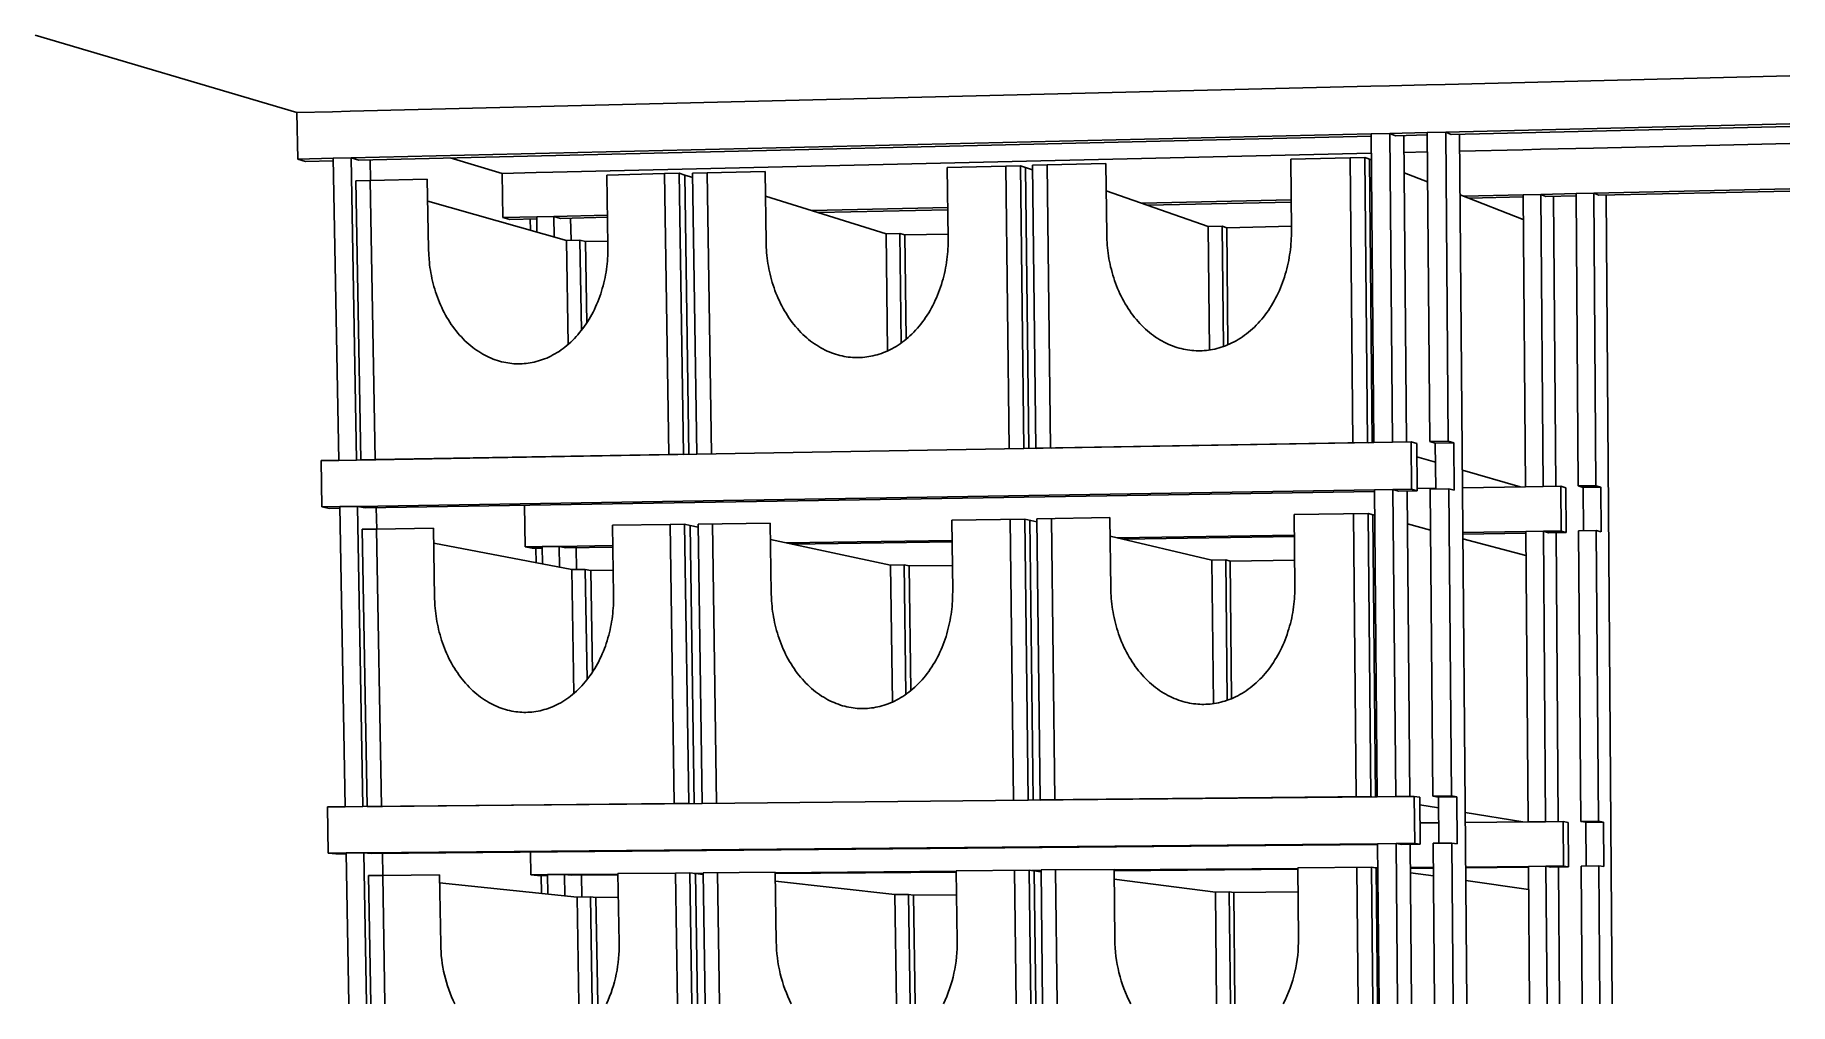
# Model space of a CAD drawing. Extents: x 688 to 1007, y 2134 to 2310.
import ezdxf

# ---------------------------------------------------------------- set-up
doc = ezdxf.new("R2010")
doc.units = 0
doc.layers.add('MAKE2D$VISIBLE$LINES', color=7, linetype='CONTINUOUS')

msp = doc.modelspace()

# ---------------------------------------------------------------- linework, layer by layer
at = {"layer": 'MAKE2D$VISIBLE$LINES'}
for p, q in [((735.66, 2295.46), (688.14, 2309.54)), ((930.63, 2300.25), (934.02, 2300.33)), ((934.02, 2300.33), (940.79, 2300.5)), ((940.79, 2300.5), (944.18, 2300.58)), ((944.18, 2300.58), (1006.75, 2302.12)), ((745.36, 2295.7), (930.63, 2300.25)), ((735.66, 2295.46), (742.13, 2295.62)), ((735.82, 2287), (735.66, 2295.46)), ((742.13, 2295.62), (745.36, 2295.7)), ((745.52, 2287.23), (930.71, 2291.6)), ((930.72, 2291.16), (746.9, 2286.83)), ((934.09, 2291.68), (930.71, 2291.6)), ((930.71, 2291.6), (931.23, 2235.52)), ((934.09, 2291.68), (940.86, 2291.84)), ((935.13, 2291.26), (934.09, 2291.68)), ((934.6, 2235.58), (934.09, 2291.68)), ((940.87, 2291.39), (935.13, 2291.26)), ((936.66, 2291.3), (937.16, 2235.62)), ((944.25, 2291.92), (940.86, 2291.84)), ((940.86, 2291.84), (941.35, 2235.69)), ((944.25, 2291.92), (1006.75, 2293.39)), ((945.26, 2291.5), (944.25, 2291.92)), ((944.73, 2235.75), (944.25, 2291.92)), ((1006.75, 2292.94), (945.26, 2291.5)), ((946.77, 2291.53), (948.1, 2133.56)), ((782.17, 2284.63), (930.75, 2288.08)), ((936.69, 2288.21), (940.89, 2288.31)), ((946.8, 2288.45), (958.24, 2288.71)), ((958.24, 2288.71), (961.45, 2288.79)), ((961.45, 2288.79), (967.88, 2288.94)), ((967.88, 2288.94), (971.1, 2289.01)), ((971.1, 2289.01), (1006.75, 2289.84)), ((735.82, 2287), (742.28, 2287.15)), ((737.22, 2286.6), (735.82, 2287)), ((742.29, 2286.72), (737.22, 2286.6)), ((745.52, 2287.23), (742.28, 2287.15)), ((742.28, 2287.15), (743.29, 2232.29)), ((746.9, 2286.83), (745.52, 2287.23)), ((746.52, 2232.35), (745.52, 2287.23)), ((748.95, 2286.88), (749.02, 2283.13)), ((772.93, 2284.42), (763.48, 2287.22)), ((772.93, 2284.42), (779.09, 2284.56)), ((773.07, 2276.41), (772.93, 2284.42)), ((779.09, 2284.56), (782.17, 2284.63)), ((802.44, 2284.37), (805.06, 2284.43)), ((805.06, 2284.43), (805.84, 2233.41)), ((805.06, 2284.43), (806.08, 2284.11)), ((807.53, 2284.43), (820.68, 2284.73)), ((808.31, 2233.41), (807.53, 2284.43)), ((810.93, 2233.46), (810.16, 2284.49)), ((820.68, 2284.73), (820.87, 2271.93)), ((853.74, 2285.49), (867.04, 2285.8)), ((853.91, 2272.65), (853.74, 2285.49)), ((865.02, 2234.38), (864.38, 2285.74)), ((869.23, 2285.04), (867.04, 2285.8)), ((867.04, 2285.8), (867.67, 2234.43)), ((868.59, 2234.45), (867.97, 2285.48)), ((882.56, 2286.22), (869.22, 2285.91)), ((869.22, 2285.91), (869.84, 2234.51)), ((872.5, 2234.56), (871.88, 2285.97)), ((882.71, 2273.32), (882.56, 2286.22)), ((929.6, 2287.3), (916.11, 2286.99)), ((916.11, 2286.99), (916.24, 2274.05)), ((926.9, 2287.24), (927.38, 2235.5)), ((930.08, 2235.54), (929.6, 2287.3)), ((929.6, 2287.3), (930.76, 2286.85)), ((930.91, 2235.52), (930.43, 2286.98)), ((936.72, 2284.51), (940.94, 2282.86)), ((746.38, 2283.07), (748.97, 2283.13)), ((747.3, 2232.41), (746.38, 2283.07)), ((748.97, 2283.13), (759.35, 2283.37)), ((748.97, 2283.13), (749.88, 2232.45)), ((759.35, 2283.37), (759.57, 2270.66)), ((791.95, 2284.12), (802.44, 2284.37)), ((792.15, 2271.37), (791.95, 2284.12)), ((803.22, 2233.37), (802.44, 2284.37)), ((806.85, 2233.39), (806.08, 2284.11)), ((806.08, 2284.11), (807.54, 2283.66)), ((901.15, 2274.78), (882.62, 2281.24)), ((971.16, 2280.81), (1006.75, 2281.61)), ((759.42, 2279.38), (784.61, 2272.25)), ((820.75, 2280.3), (842.64, 2273.46)), ((829.21, 2277.66), (853.84, 2278.2)), ((889.08, 2278.99), (916.18, 2279.59)), ((916.19, 2279.2), (890.14, 2278.62)), ((946.86, 2280.54), (958.34, 2276.04)), ((947.5, 2280.29), (958.31, 2280.53)), ((958.31, 2280.13), (948.45, 2279.92)), ((961.52, 2280.6), (958.31, 2280.53)), ((958.31, 2280.53), (958.72, 2227.48)), ((961.52, 2280.6), (967.94, 2280.74)), ((961.92, 2227.54), (961.52, 2280.6)), ((962.44, 2280.23), (961.52, 2280.6)), ((967.94, 2280.35), (962.44, 2280.23)), ((963.82, 2280.26), (964.22, 2227.57)), ((971.16, 2280.81), (967.94, 2280.74)), ((967.94, 2280.74), (968.33, 2227.64)), ((972.06, 2280.44), (971.16, 2280.81)), ((971.54, 2227.69), (971.16, 2280.81)), ((1006.75, 2281.21), (972.06, 2280.44)), ((973.41, 2280.47), (974.46, 2133.56)), ((773.07, 2276.41), (779.22, 2276.54)), ((774.33, 2276.05), (773.07, 2276.41)), ((779.22, 2276.16), (774.33, 2276.05)), ((778.09, 2274.1), (778.05, 2276.13)), ((779.22, 2276.54), (782.3, 2276.61)), ((779.26, 2273.76), (779.22, 2276.54)), ((782.3, 2276.61), (792.07, 2276.83)), ((783.54, 2276.25), (782.3, 2276.61)), ((782.3, 2276.61), (782.36, 2272.89)), ((792.07, 2276.44), (783.54, 2276.25)), ((785.38, 2276.3), (785.45, 2272.27)), ((853.84, 2277.82), (830.37, 2277.29)), ((784.61, 2272.25), (787.07, 2272.31)), ((784.92, 2253.34), (784.61, 2272.25)), ((787.07, 2272.31), (788.05, 2272.03)), ((787.07, 2272.31), (787.33, 2255.89)), ((788.05, 2272.03), (792.14, 2272.11)), ((788.05, 2272.03), (788.29, 2257.23)), ((820.87, 2271.93), (820.9, 2270.98)), ((842.64, 2273.46), (845.13, 2273.52)), ((842.64, 2273.46), (842.93, 2252.18)), ((845.13, 2273.52), (846.04, 2273.23)), ((845.13, 2273.52), (845.4, 2253.62)), ((846.04, 2273.23), (853.9, 2273.4)), ((846.04, 2273.23), (846.29, 2254.3)), ((853.89, 2271.21), (853.91, 2271.69)), ((853.91, 2271.69), (853.91, 2272.65)), ((882.74, 2272.37), (882.71, 2273.32)), ((882.76, 2271.88), (882.74, 2272.37)), ((882.8, 2271.4), (882.76, 2271.88)), ((903.68, 2274.84), (901.15, 2274.78)), ((901.39, 2252.34), (901.15, 2274.78)), ((904.5, 2274.55), (903.68, 2274.84)), ((903.91, 2252.97), (903.68, 2274.84)), ((916.23, 2274.81), (904.5, 2274.55)), ((904.72, 2253.29), (904.5, 2274.55)), ((916.19, 2272.11), (916.15, 2271.62)), ((916.21, 2272.6), (916.19, 2272.11)), ((916.23, 2273.09), (916.21, 2272.6)), ((916.24, 2274.05), (916.23, 2273.09)), ((759.57, 2270.66), (759.61, 2269.72)), ((759.61, 2269.72), (759.67, 2268.76)), ((759.67, 2268.76), (759.72, 2268.28)), ((792, 2267.99), (792.05, 2268.48)), ((792.05, 2268.48), (792.09, 2268.97)), ((792.09, 2268.97), (792.12, 2269.46)), ((792.12, 2269.46), (792.14, 2269.94)), ((792.14, 2269.94), (792.15, 2270.42)), ((792.15, 2270.42), (792.15, 2271.37)), ((820.9, 2270.98), (820.93, 2270.5)), ((820.93, 2270.5), (820.96, 2270.02)), ((820.96, 2270.02), (821.01, 2269.53)), ((821.01, 2269.53), (821.06, 2269.04)), ((821.06, 2269.04), (821.13, 2268.55)), ((821.13, 2268.55), (821.2, 2268.06)), ((853.61, 2268.25), (853.68, 2268.75)), ((853.68, 2268.75), (853.74, 2269.25)), ((853.74, 2269.25), (853.8, 2269.74)), ((853.8, 2269.74), (853.84, 2270.23)), ((853.84, 2270.23), (853.87, 2270.72)), ((853.87, 2270.72), (853.89, 2271.21)), ((882.84, 2270.91), (882.8, 2271.4)), ((882.9, 2270.41), (882.84, 2270.91)), ((882.96, 2269.92), (882.9, 2270.41)), ((883.03, 2269.42), (882.96, 2269.92)), ((883.12, 2268.92), (883.03, 2269.42)), ((883.21, 2268.43), (883.12, 2268.92)), ((915.75, 2268.61), (915.65, 2268.1)), ((915.84, 2269.11), (915.75, 2268.61)), ((915.92, 2269.62), (915.84, 2269.11)), ((915.99, 2270.12), (915.92, 2269.62)), ((916.06, 2270.62), (915.99, 2270.12)), ((916.11, 2271.12), (916.06, 2270.62)), ((916.15, 2271.62), (916.11, 2271.12)), ((759.72, 2268.28), (759.77, 2267.79)), ((759.77, 2267.79), (759.84, 2267.31)), ((759.84, 2267.31), (759.91, 2266.82)), ((759.91, 2266.82), (759.99, 2266.33)), ((759.99, 2266.33), (760.09, 2265.84)), ((760.09, 2265.84), (760.19, 2265.34)), ((760.19, 2265.34), (760.3, 2264.85)), ((791.51, 2265.01), (791.62, 2265.51)), ((791.62, 2265.51), (791.71, 2266.01)), ((791.71, 2266.01), (791.8, 2266.5)), ((791.8, 2266.5), (791.88, 2267)), ((791.88, 2267), (791.94, 2267.49)), ((791.94, 2267.49), (792, 2267.99)), ((821.2, 2268.06), (821.28, 2267.57)), ((821.28, 2267.57), (821.38, 2267.07)), ((821.38, 2267.07), (821.48, 2266.58)), ((821.48, 2266.58), (821.59, 2266.08)), ((821.59, 2266.08), (821.71, 2265.59)), ((821.71, 2265.59), (821.84, 2265.1)), ((852.99, 2265.25), (853.12, 2265.75)), ((853.12, 2265.75), (853.24, 2266.25)), ((853.24, 2266.25), (853.35, 2266.75)), ((853.35, 2266.75), (853.45, 2267.25)), ((853.45, 2267.25), (853.54, 2267.75)), ((853.54, 2267.75), (853.61, 2268.25)), ((883.31, 2267.93), (883.21, 2268.43)), ((883.42, 2267.43), (883.31, 2267.93)), ((883.55, 2266.93), (883.42, 2267.43)), ((883.68, 2266.43), (883.55, 2266.93)), ((883.82, 2265.94), (883.68, 2266.43)), ((883.97, 2265.45), (883.82, 2265.94)), ((884.14, 2264.95), (883.97, 2265.45)), ((914.98, 2265.59), (914.82, 2265.09)), ((915.13, 2266.09), (914.98, 2265.59)), ((915.28, 2266.59), (915.13, 2266.09)), ((915.41, 2267.09), (915.28, 2266.59)), ((915.53, 2267.6), (915.41, 2267.09)), ((915.65, 2268.1), (915.53, 2267.6)), ((760.3, 2264.85), (760.42, 2264.36)), ((760.42, 2264.36), (760.55, 2263.87)), ((760.55, 2263.87), (760.7, 2263.38)), ((760.7, 2263.38), (760.85, 2262.9)), ((760.85, 2262.9), (761.01, 2262.41)), ((761.01, 2262.41), (761.18, 2261.93)), ((790.66, 2262.06), (790.83, 2262.54)), ((790.83, 2262.54), (790.98, 2263.03)), ((790.98, 2263.03), (791.13, 2263.52)), ((791.13, 2263.52), (791.27, 2264.02)), ((791.27, 2264.02), (791.39, 2264.51)), ((791.39, 2264.51), (791.51, 2265.01)), ((821.84, 2265.1), (821.99, 2264.6)), ((821.99, 2264.6), (822.14, 2264.11)), ((822.14, 2264.11), (822.3, 2263.63)), ((822.3, 2263.63), (822.47, 2263.14)), ((822.47, 2263.14), (822.66, 2262.66)), ((822.66, 2262.66), (822.85, 2262.19)), ((822.85, 2262.19), (823.05, 2261.71)), ((851.79, 2261.83), (852, 2262.3)), ((852, 2262.3), (852.19, 2262.79)), ((852.19, 2262.79), (852.37, 2263.27)), ((852.37, 2263.27), (852.54, 2263.76)), ((852.54, 2263.76), (852.7, 2264.25)), ((852.7, 2264.25), (852.85, 2264.75)), ((852.85, 2264.75), (852.99, 2265.25)), ((884.31, 2264.47), (884.14, 2264.95)), ((884.5, 2263.98), (884.31, 2264.47)), ((884.69, 2263.5), (884.5, 2263.98)), ((884.89, 2263.03), (884.69, 2263.5)), ((885.11, 2262.56), (884.89, 2263.03)), ((885.33, 2262.09), (885.11, 2262.56)), ((913.61, 2262.2), (913.38, 2261.74)), ((913.84, 2262.67), (913.61, 2262.2)), ((914.05, 2263.15), (913.84, 2262.67)), ((914.26, 2263.63), (914.05, 2263.15)), ((914.46, 2264.11), (914.26, 2263.63)), ((914.64, 2264.6), (914.46, 2264.11)), ((914.82, 2265.09), (914.64, 2264.6)), ((761.18, 2261.93), (761.36, 2261.45)), ((761.36, 2261.45), (761.56, 2260.98)), ((761.56, 2260.98), (761.76, 2260.51)), ((761.76, 2260.51), (761.97, 2260.05)), ((761.97, 2260.05), (762.19, 2259.59)), ((762.19, 2259.59), (762.42, 2259.14)), ((762.42, 2259.14), (762.66, 2258.69)), ((789.21, 2258.78), (789.45, 2259.23)), ((789.45, 2259.23), (789.68, 2259.69)), ((789.68, 2259.69), (789.89, 2260.15)), ((789.89, 2260.15), (790.1, 2260.62)), ((790.1, 2260.62), (790.3, 2261.1)), ((790.3, 2261.1), (790.48, 2261.57)), ((790.48, 2261.57), (790.66, 2262.06)), ((823.05, 2261.71), (823.27, 2261.25)), ((823.27, 2261.25), (823.49, 2260.79)), ((823.49, 2260.79), (823.72, 2260.33)), ((823.72, 2260.33), (823.96, 2259.88)), ((823.96, 2259.88), (824.22, 2259.44)), ((824.22, 2259.44), (824.48, 2259.01)), ((824.48, 2259.01), (824.75, 2258.58)), ((850.11, 2258.66), (850.38, 2259.09)), ((850.38, 2259.09), (850.64, 2259.53)), ((850.64, 2259.53), (850.89, 2259.98)), ((850.89, 2259.98), (851.13, 2260.43)), ((851.13, 2260.43), (851.36, 2260.89)), ((851.36, 2260.89), (851.58, 2261.36)), ((851.58, 2261.36), (851.79, 2261.83)), ((885.57, 2261.63), (885.33, 2262.09)), ((885.81, 2261.18), (885.57, 2261.63)), ((886.07, 2260.74), (885.81, 2261.18)), ((886.33, 2260.3), (886.07, 2260.74)), ((886.6, 2259.87), (886.33, 2260.3)), ((886.88, 2259.45), (886.6, 2259.87)), ((887.17, 2259.04), (886.88, 2259.45)), ((887.47, 2258.64), (887.17, 2259.04)), ((911.76, 2259.12), (911.47, 2258.72)), ((912.06, 2259.54), (911.76, 2259.12)), ((912.34, 2259.96), (912.06, 2259.54)), ((912.61, 2260.39), (912.34, 2259.96)), ((912.88, 2260.83), (912.61, 2260.39)), ((913.13, 2261.28), (912.88, 2260.83)), ((913.38, 2261.74), (913.13, 2261.28)), ((762.66, 2258.69), (762.91, 2258.25)), ((762.91, 2258.25), (763.17, 2257.82)), ((763.17, 2257.82), (763.44, 2257.4)), ((763.44, 2257.4), (763.71, 2256.99)), ((763.71, 2256.99), (764, 2256.58)), ((764, 2256.58), (764.29, 2256.18)), ((764.29, 2256.18), (764.59, 2255.8)), ((764.59, 2255.8), (764.9, 2255.42)), ((787.01, 2255.49), (787.31, 2255.87)), ((787.31, 2255.87), (787.61, 2256.26)), ((787.61, 2256.26), (787.9, 2256.65)), ((787.9, 2256.65), (788.18, 2257.06)), ((788.18, 2257.06), (788.45, 2257.48)), ((788.45, 2257.48), (788.71, 2257.91)), ((788.71, 2257.91), (788.97, 2258.34)), ((788.97, 2258.34), (789.21, 2258.78)), ((824.75, 2258.58), (825.02, 2258.16)), ((825.02, 2258.16), (825.31, 2257.76)), ((825.31, 2257.76), (825.61, 2257.36)), ((825.61, 2257.36), (825.91, 2256.97)), ((825.91, 2256.97), (826.22, 2256.59)), ((826.22, 2256.59), (826.54, 2256.22)), ((826.54, 2256.22), (826.86, 2255.86)), ((826.86, 2255.86), (827.19, 2255.52)), ((847.67, 2255.58), (848, 2255.93)), ((848, 2255.93), (848.33, 2256.29)), ((848.33, 2256.29), (848.64, 2256.66)), ((848.64, 2256.66), (848.95, 2257.04)), ((848.95, 2257.04), (849.26, 2257.43)), ((849.26, 2257.43), (849.55, 2257.83)), ((849.55, 2257.83), (849.83, 2258.24)), ((849.83, 2258.24), (850.11, 2258.66)), ((887.78, 2258.25), (887.47, 2258.64)), ((888.09, 2257.86), (887.78, 2258.25)), ((888.41, 2257.49), (888.09, 2257.86)), ((888.74, 2257.13), (888.41, 2257.49)), ((889.08, 2256.79), (888.74, 2257.13)), ((889.42, 2256.45), (889.08, 2256.79)), ((889.77, 2256.12), (889.42, 2256.45)), ((890.12, 2255.81), (889.77, 2256.12)), ((890.48, 2255.51), (890.12, 2255.81)), ((908.81, 2255.87), (908.45, 2255.57)), ((909.16, 2256.18), (908.81, 2255.87)), ((909.51, 2256.51), (909.16, 2256.18)), ((909.85, 2256.85), (909.51, 2256.51)), ((910.19, 2257.2), (909.85, 2256.85)), ((910.52, 2257.56), (910.19, 2257.2)), ((910.84, 2257.94), (910.52, 2257.56)), ((911.16, 2258.32), (910.84, 2257.94)), ((911.47, 2258.72), (911.16, 2258.32)), ((764.9, 2255.42), (765.21, 2255.06)), ((765.21, 2255.06), (765.53, 2254.7)), ((765.53, 2254.7), (765.86, 2254.36)), ((765.86, 2254.36), (766.19, 2254.03)), ((766.19, 2254.03), (766.53, 2253.71)), ((766.53, 2253.71), (766.88, 2253.4)), ((766.88, 2253.4), (767.23, 2253.1)), ((767.23, 2253.1), (767.59, 2252.82)), ((767.59, 2252.82), (767.95, 2252.55)), ((767.95, 2252.55), (768.31, 2252.29)), ((783.63, 2252.34), (783.99, 2252.6)), ((783.99, 2252.6), (784.35, 2252.87)), ((784.35, 2252.87), (784.7, 2253.15)), ((784.7, 2253.15), (785.05, 2253.45)), ((785.05, 2253.45), (785.39, 2253.76)), ((785.39, 2253.76), (785.72, 2254.08)), ((785.72, 2254.08), (786.06, 2254.42)), ((786.06, 2254.42), (786.38, 2254.76)), ((786.38, 2254.76), (786.7, 2255.12)), ((786.7, 2255.12), (787.01, 2255.49)), ((827.19, 2255.52), (827.53, 2255.18)), ((827.53, 2255.18), (827.88, 2254.86)), ((827.88, 2254.86), (828.23, 2254.55)), ((828.23, 2254.55), (828.58, 2254.25)), ((828.58, 2254.25), (828.94, 2253.97)), ((828.94, 2253.97), (829.31, 2253.7)), ((829.31, 2253.7), (829.67, 2253.44)), ((829.67, 2253.44), (830.05, 2253.19)), ((830.05, 2253.19), (830.42, 2252.96)), ((830.42, 2252.96), (830.8, 2252.73)), ((830.8, 2252.73), (831.18, 2252.53)), ((843.33, 2252.37), (843.71, 2252.57)), ((843.71, 2252.57), (844.09, 2252.78)), ((844.09, 2252.78), (844.46, 2253)), ((844.46, 2253), (844.84, 2253.23)), ((844.84, 2253.23), (845.21, 2253.48)), ((845.21, 2253.48), (845.57, 2253.74)), ((845.57, 2253.74), (845.94, 2254.02)), ((845.94, 2254.02), (846.29, 2254.31)), ((846.29, 2254.31), (846.65, 2254.61)), ((846.65, 2254.61), (846.99, 2254.92)), ((846.99, 2254.92), (847.34, 2255.24)), ((847.34, 2255.24), (847.67, 2255.58)), ((890.84, 2255.22), (890.48, 2255.51)), ((891.21, 2254.95), (890.84, 2255.22)), ((891.58, 2254.69), (891.21, 2254.95)), ((891.96, 2254.44), (891.58, 2254.69)), ((892.34, 2254.2), (891.96, 2254.44)), ((892.72, 2253.98), (892.34, 2254.2)), ((893.11, 2253.77), (892.72, 2253.98)), ((893.5, 2253.58), (893.11, 2253.77)), ((893.88, 2253.4), (893.5, 2253.58)), ((894.27, 2253.23), (893.88, 2253.4)), ((894.67, 2253.07), (894.27, 2253.23)), ((895.06, 2252.93), (894.67, 2253.07)), ((895.45, 2252.8), (895.06, 2252.93)), ((895.84, 2252.68), (895.45, 2252.8)), ((896.23, 2252.58), (895.84, 2252.68)), ((896.62, 2252.49), (896.23, 2252.58)), ((902.72, 2252.61), (902.33, 2252.51)), ((903.1, 2252.71), (902.72, 2252.61)), ((903.49, 2252.83), (903.1, 2252.71)), ((903.88, 2252.96), (903.49, 2252.83)), ((904.27, 2253.11), (903.88, 2252.96)), ((904.66, 2253.26), (904.27, 2253.11)), ((905.05, 2253.44), (904.66, 2253.26)), ((905.44, 2253.62), (905.05, 2253.44)), ((905.82, 2253.82), (905.44, 2253.62)), ((906.21, 2254.03), (905.82, 2253.82)), ((906.59, 2254.25), (906.21, 2254.03)), ((906.97, 2254.49), (906.59, 2254.25)), ((907.35, 2254.74), (906.97, 2254.49)), ((907.72, 2255), (907.35, 2254.74)), ((908.09, 2255.28), (907.72, 2255)), ((908.45, 2255.57), (908.09, 2255.28)), ((768.31, 2252.29), (768.68, 2252.05)), ((768.68, 2252.05), (769.05, 2251.81)), ((769.05, 2251.81), (769.42, 2251.59)), ((769.42, 2251.59), (769.8, 2251.39)), ((769.8, 2251.39), (770.18, 2251.2)), ((770.18, 2251.2), (770.55, 2251.02)), ((770.55, 2251.02), (770.93, 2250.85)), ((770.93, 2250.85), (771.32, 2250.7)), ((771.32, 2250.7), (771.7, 2250.56)), ((771.7, 2250.56), (772.08, 2250.43)), ((772.08, 2250.43), (772.46, 2250.31)), ((772.46, 2250.31), (772.84, 2250.21)), ((772.84, 2250.21), (773.22, 2250.12)), ((773.22, 2250.12), (773.6, 2250.04)), ((773.6, 2250.04), (773.98, 2249.98)), ((773.98, 2249.98), (774.35, 2249.93)), ((774.35, 2249.93), (774.72, 2249.88)), ((774.72, 2249.88), (775.09, 2249.85)), ((775.09, 2249.85), (775.46, 2249.83)), ((775.46, 2249.83), (775.83, 2249.82)), ((775.83, 2249.82), (776.19, 2249.83)), ((776.19, 2249.83), (776.55, 2249.84)), ((776.55, 2249.84), (776.91, 2249.86)), ((776.91, 2249.86), (777.28, 2249.89)), ((777.28, 2249.89), (777.65, 2249.94)), ((777.65, 2249.94), (778.02, 2250)), ((778.02, 2250), (778.39, 2250.06)), ((778.39, 2250.06), (778.77, 2250.14)), ((778.77, 2250.14), (779.14, 2250.24)), ((779.14, 2250.24), (779.52, 2250.34)), ((779.52, 2250.34), (779.9, 2250.46)), ((779.9, 2250.46), (780.28, 2250.59)), ((780.28, 2250.59), (780.65, 2250.73)), ((780.65, 2250.73), (781.03, 2250.88)), ((781.03, 2250.88), (781.41, 2251.05)), ((781.41, 2251.05), (781.78, 2251.23)), ((781.78, 2251.23), (782.16, 2251.43)), ((782.16, 2251.43), (782.53, 2251.64)), ((782.53, 2251.64), (782.9, 2251.86)), ((782.9, 2251.86), (783.27, 2252.09)), ((783.27, 2252.09), (783.63, 2252.34)), ((831.18, 2252.53), (831.56, 2252.33)), ((831.56, 2252.33), (831.94, 2252.15)), ((831.94, 2252.15), (832.33, 2251.99)), ((832.33, 2251.99), (832.72, 2251.83)), ((832.72, 2251.83), (833.1, 2251.69)), ((833.1, 2251.69), (833.49, 2251.56)), ((833.49, 2251.56), (833.87, 2251.45)), ((833.87, 2251.45), (834.26, 2251.34)), ((834.26, 2251.34), (834.65, 2251.25)), ((834.65, 2251.25), (835.03, 2251.17)), ((835.03, 2251.17), (835.41, 2251.11)), ((835.41, 2251.11), (835.79, 2251.05)), ((835.79, 2251.05), (836.17, 2251.01)), ((836.17, 2251.01), (836.54, 2250.98)), ((836.54, 2250.98), (836.92, 2250.96)), ((836.92, 2250.96), (837.29, 2250.95)), ((837.29, 2250.95), (837.65, 2250.95)), ((837.65, 2250.95), (838.02, 2250.97)), ((838.02, 2250.97), (838.39, 2250.99)), ((838.39, 2250.99), (838.76, 2251.02)), ((838.76, 2251.02), (839.13, 2251.07)), ((839.13, 2251.07), (839.51, 2251.13)), ((839.51, 2251.13), (839.89, 2251.19)), ((839.89, 2251.19), (840.27, 2251.28)), ((840.27, 2251.28), (840.65, 2251.37)), ((840.65, 2251.37), (841.03, 2251.47)), ((841.03, 2251.47), (841.42, 2251.59)), ((841.42, 2251.59), (841.8, 2251.72)), ((841.8, 2251.72), (842.18, 2251.86)), ((842.18, 2251.86), (842.57, 2252.02)), ((842.57, 2252.02), (842.95, 2252.19)), ((842.95, 2252.19), (843.33, 2252.37)), ((897.01, 2252.41), (896.62, 2252.49)), ((897.4, 2252.34), (897.01, 2252.41)), ((897.78, 2252.29), (897.4, 2252.34)), ((898.17, 2252.25), (897.78, 2252.29)), ((898.55, 2252.22), (898.17, 2252.25)), ((898.93, 2252.2), (898.55, 2252.22)), ((899.3, 2252.19), (898.93, 2252.2)), ((899.67, 2252.19), (899.3, 2252.19)), ((900.04, 2252.2), (899.67, 2252.19)), ((900.42, 2252.23), (900.04, 2252.2)), ((900.8, 2252.26), (900.42, 2252.23)), ((901.18, 2252.31), (900.8, 2252.26)), ((901.56, 2252.36), (901.18, 2252.31)), ((901.94, 2252.43), (901.56, 2252.36)), ((902.33, 2252.51), (901.94, 2252.43)), ((867.67, 2234.43), (808.31, 2233.41)), ((867.67, 2234.43), (931.23, 2235.52)), ((869.84, 2234.51), (930.08, 2235.54)), ((870, 2234.47), (869.84, 2234.51)), ((872.66, 2234.52), (872.5, 2234.56)), ((927.38, 2235.5), (927.52, 2235.46)), ((930.08, 2235.54), (930.22, 2235.5)), ((931.23, 2235.52), (934.6, 2235.58)), ((937.97, 2235.64), (934.6, 2235.58)), ((939, 2235.33), (937.97, 2235.64)), ((938.05, 2227.03), (937.97, 2235.64)), ((939.07, 2226.74), (939, 2235.33)), ((941.35, 2235.69), (944.73, 2235.75)), ((942.37, 2235.39), (941.35, 2235.69)), ((945.74, 2235.45), (942.37, 2235.39)), ((942.44, 2227.1), (942.37, 2235.39)), ((944.73, 2235.75), (945.74, 2235.45)), ((945.81, 2226.85), (945.74, 2235.45)), ((740.06, 2232.24), (743.29, 2232.29)), ((740.22, 2223.83), (740.06, 2232.24)), ((743.29, 2232.29), (746.52, 2232.35)), ((746.52, 2232.35), (808.31, 2233.41)), ((747.3, 2232.41), (749.88, 2232.45)), ((747.48, 2232.37), (747.3, 2232.41)), ((749.88, 2232.45), (803.22, 2233.37)), ((749.88, 2232.45), (750.07, 2232.41)), ((803.22, 2233.37), (805.84, 2233.41)), ((803.39, 2233.33), (803.22, 2233.37)), ((805.84, 2233.41), (806.01, 2233.37)), ((939.02, 2232.94), (942.4, 2231.95)), ((947.28, 2230.53), (957.76, 2227.47)), ((939.07, 2227.17), (942.44, 2227.22)), ((941.42, 2227.08), (944.8, 2227.14)), ((941.91, 2171.3), (941.42, 2227.08)), ((944.8, 2227.14), (945.28, 2171.33)), ((944.8, 2227.14), (945.81, 2226.85)), ((947.31, 2227.3), (958.75, 2227.48)), ((958.72, 2227.48), (961.92, 2227.54)), ((965.13, 2227.59), (961.92, 2227.54)), ((965.19, 2219.45), (965.13, 2227.59)), ((966.04, 2227.32), (965.13, 2227.59)), ((966.1, 2219.19), (966.04, 2227.32)), ((968.33, 2227.64), (971.54, 2227.69)), ((969.24, 2227.37), (968.33, 2227.64)), ((972.44, 2227.42), (969.24, 2227.37)), ((969.3, 2219.51), (969.24, 2227.37)), ((971.54, 2227.69), (972.44, 2227.42)), ((972.5, 2219.29), (972.44, 2227.42)), ((740.22, 2223.83), (743.44, 2223.88)), ((746.67, 2223.93), (743.44, 2223.88)), ((743.44, 2223.88), (744.44, 2169.36)), ((746.67, 2223.93), (931.31, 2226.92)), ((748.05, 2223.66), (746.67, 2223.93)), ((747.66, 2169.39), (746.67, 2223.93)), ((931.31, 2226.62), (748.05, 2223.66)), ((777.14, 2216.57), (777.02, 2224.13)), ((934.68, 2226.98), (931.31, 2226.92)), ((931.31, 2226.92), (931.82, 2171.2)), ((934.68, 2226.98), (938.05, 2227.03)), ((935.71, 2226.69), (934.68, 2226.98)), ((935.18, 2171.23), (934.68, 2226.98)), ((939.07, 2226.74), (935.71, 2226.69)), ((937.24, 2226.71), (937.73, 2171.25)), ((938.05, 2227.03), (939.07, 2226.74)), ((741.61, 2223.56), (740.22, 2223.83)), ((743.45, 2223.59), (741.61, 2223.56)), ((750.09, 2223.69), (750.16, 2219.82)), ((803.42, 2220.66), (806.04, 2220.7)), ((806.04, 2220.7), (806.81, 2169.99)), ((806.04, 2220.7), (807.05, 2220.48)), ((808.5, 2220.7), (821.61, 2220.9)), ((809.27, 2169.99), (808.5, 2220.7)), ((811.88, 2170.02), (811.12, 2220.74)), ((821.61, 2220.9), (821.8, 2208.18)), ((854.57, 2221.42), (867.83, 2221.63)), ((854.74, 2208.65), (854.57, 2221.42)), ((865.81, 2170.55), (865.17, 2221.59)), ((870, 2221.11), (867.83, 2221.63)), ((867.83, 2221.63), (868.46, 2170.58)), ((869.37, 2170.58), (868.75, 2221.41)), ((883.3, 2221.91), (870, 2221.7)), ((870, 2221.7), (870.62, 2170.62)), ((873.27, 2170.65), (872.66, 2221.74)), ((883.45, 2209.1), (883.3, 2221.91)), ((930.2, 2222.65), (916.75, 2222.43)), ((916.75, 2222.43), (916.88, 2209.57)), ((927.5, 2222.6), (927.99, 2171.18)), ((930.67, 2171.21), (930.2, 2222.65)), ((930.2, 2222.65), (931.35, 2222.34)), ((931.5, 2171.19), (931.03, 2222.42)), ((937.29, 2220.75), (941.49, 2219.63)), ((747.53, 2219.78), (750.11, 2219.82)), ((748.44, 2169.42), (747.53, 2219.78)), ((750.11, 2219.82), (760.46, 2219.98)), ((750.11, 2219.82), (751.02, 2169.45)), ((760.46, 2219.98), (760.68, 2207.35)), ((792.97, 2220.49), (803.42, 2220.66)), ((793.17, 2207.81), (792.97, 2220.49)), ((804.2, 2169.97), (803.42, 2220.66)), ((807.82, 2169.98), (807.05, 2220.48)), ((807.05, 2220.48), (808.51, 2220.17)), ((821.66, 2217.9), (843.45, 2213.26)), ((824.49, 2217.3), (854.62, 2217.76)), ((901.79, 2214.16), (883.34, 2218.54)), ((884.69, 2218.22), (916.78, 2218.71)), ((916.79, 2218.44), (885.75, 2217.96)), ((947.38, 2219.17), (958.79, 2219.35)), ((958.79, 2219.08), (947.38, 2218.9)), ((947.39, 2218.06), (958.82, 2215.01)), ((961.99, 2219.4), (958.79, 2219.35)), ((958.79, 2219.35), (959.2, 2166.62)), ((961.99, 2219.4), (965.19, 2219.45)), ((962.39, 2166.65), (961.99, 2219.4)), ((962.91, 2219.14), (961.99, 2219.4)), ((966.1, 2219.19), (962.91, 2219.14)), ((964.28, 2219.16), (964.68, 2166.67)), ((965.19, 2219.45), (966.1, 2219.19)), ((968.39, 2219.49), (971.6, 2219.54)), ((968.78, 2166.71), (968.39, 2219.49)), ((971.6, 2219.54), (971.98, 2166.74)), ((971.6, 2219.54), (972.5, 2219.29)), ((760.51, 2217.28), (785.58, 2212.44)), ((777.14, 2216.57), (780.21, 2216.62)), ((778.39, 2216.33), (777.14, 2216.57)), ((780.22, 2216.36), (778.39, 2216.33)), ((779.09, 2213.69), (779.05, 2216.34)), ((780.21, 2216.62), (783.28, 2216.67)), ((780.26, 2213.47), (780.21, 2216.62)), ((783.28, 2216.67), (783.34, 2212.88)), ((783.29, 2216.67), (793.02, 2216.82)), ((784.52, 2216.42), (783.29, 2216.67)), ((793.03, 2216.55), (784.52, 2216.42)), ((786.36, 2216.45), (786.42, 2212.46)), ((854.62, 2217.49), (825.65, 2217.05)), ((785.58, 2212.44), (788.04, 2212.48)), ((785.95, 2189.95), (785.58, 2212.44)), ((788.04, 2212.48), (789.02, 2212.29)), ((788.04, 2212.48), (788.36, 2192.47)), ((789.02, 2212.29), (793.1, 2212.35)), ((789.02, 2212.29), (789.32, 2193.8)), ((843.45, 2213.26), (845.94, 2213.3)), ((843.79, 2188.39), (843.45, 2213.26)), ((845.94, 2213.3), (846.25, 2189.8)), ((845.94, 2213.3), (846.84, 2213.11)), ((846.84, 2213.11), (854.68, 2213.22)), ((847.14, 2190.48), (846.84, 2213.11)), ((904.31, 2214.2), (901.79, 2214.16)), ((902.07, 2188.1), (901.79, 2214.16)), ((905.13, 2214), (904.31, 2214.2)), ((904.58, 2188.72), (904.31, 2214.2)), ((916.83, 2214.18), (905.13, 2214)), ((905.13, 2214), (905.39, 2189.03)), ((821.8, 2208.18), (821.83, 2207.24)), ((854.73, 2207.7), (854.74, 2208.65)), ((883.48, 2208.14), (883.45, 2209.1)), ((883.51, 2207.66), (883.48, 2208.14)), ((916.85, 2208.13), (916.83, 2207.65)), ((916.87, 2208.62), (916.85, 2208.13)), ((916.88, 2209.1), (916.87, 2208.62)), ((916.88, 2209.57), (916.88, 2209.1)), ((760.68, 2207.35), (760.71, 2206.41)), ((760.71, 2206.41), (760.74, 2205.94)), ((760.74, 2205.94), (760.78, 2205.46)), ((760.78, 2205.46), (760.83, 2204.98)), ((760.83, 2204.98), (760.88, 2204.5)), ((793.01, 2204.46), (793.06, 2204.94)), ((793.06, 2204.94), (793.1, 2205.43)), ((793.1, 2205.43), (793.13, 2205.91)), ((793.13, 2205.91), (793.15, 2206.39)), ((793.15, 2206.39), (793.17, 2206.87)), ((793.17, 2206.87), (793.17, 2207.81)), ((821.83, 2207.24), (821.86, 2206.76)), ((821.86, 2206.76), (821.89, 2206.28)), ((821.89, 2206.28), (821.94, 2205.8)), ((821.94, 2205.8), (821.99, 2205.31)), ((821.99, 2205.31), (822.05, 2204.82)), ((822.05, 2204.82), (822.13, 2204.33)), ((854.44, 2204.28), (854.51, 2204.78)), ((854.51, 2204.78), (854.57, 2205.27)), ((854.57, 2205.27), (854.62, 2205.76)), ((854.62, 2205.76), (854.66, 2206.25)), ((854.66, 2206.25), (854.7, 2206.74)), ((854.7, 2206.74), (854.72, 2207.22)), ((854.72, 2207.22), (854.73, 2207.7)), ((883.54, 2207.18), (883.51, 2207.66)), ((883.59, 2206.69), (883.54, 2207.18)), ((883.64, 2206.2), (883.59, 2206.69)), ((883.7, 2205.71), (883.64, 2206.2)), ((883.77, 2205.22), (883.7, 2205.71)), ((883.86, 2204.72), (883.77, 2205.22)), ((916.56, 2205.17), (916.48, 2204.67)), ((916.63, 2205.67), (916.56, 2205.17)), ((916.7, 2206.17), (916.63, 2205.67)), ((916.75, 2206.66), (916.7, 2206.17)), ((916.79, 2207.15), (916.75, 2206.66)), ((916.83, 2207.65), (916.79, 2207.15)), ((760.88, 2204.5), (760.95, 2204.01)), ((760.95, 2204.01), (761.02, 2203.53)), ((761.02, 2203.53), (761.1, 2203.04)), ((761.1, 2203.04), (761.19, 2202.55)), ((761.19, 2202.55), (761.3, 2202.06)), ((761.3, 2202.06), (761.41, 2201.57)), ((761.41, 2201.57), (761.53, 2201.08)), ((792.53, 2201.5), (792.63, 2201.99)), ((792.63, 2201.99), (792.73, 2202.49)), ((792.73, 2202.49), (792.81, 2202.98)), ((792.81, 2202.98), (792.89, 2203.47)), ((792.89, 2203.47), (792.96, 2203.97)), ((792.96, 2203.97), (793.01, 2204.46)), ((822.13, 2204.33), (822.21, 2203.84)), ((822.21, 2203.84), (822.3, 2203.35)), ((822.3, 2203.35), (822.4, 2202.86)), ((822.4, 2202.86), (822.52, 2202.36)), ((822.52, 2202.36), (822.64, 2201.87)), ((822.64, 2201.87), (822.77, 2201.38)), ((853.82, 2201.31), (853.95, 2201.8)), ((853.95, 2201.8), (854.07, 2202.3)), ((854.07, 2202.3), (854.18, 2202.79)), ((854.18, 2202.79), (854.28, 2203.29)), ((854.28, 2203.29), (854.36, 2203.79)), ((854.36, 2203.79), (854.44, 2204.28)), ((883.95, 2204.23), (883.86, 2204.72)), ((884.05, 2203.73), (883.95, 2204.23)), ((884.16, 2203.23), (884.05, 2203.73)), ((884.28, 2202.74), (884.16, 2203.23)), ((884.42, 2202.24), (884.28, 2202.74)), ((884.56, 2201.75), (884.42, 2202.24)), ((884.71, 2201.26), (884.56, 2201.75)), ((915.78, 2201.67), (915.62, 2201.18)), ((915.92, 2202.17), (915.78, 2201.67)), ((916.05, 2202.67), (915.92, 2202.17)), ((916.17, 2203.17), (916.05, 2202.67)), ((916.29, 2203.67), (916.17, 2203.17)), ((916.39, 2204.17), (916.29, 2203.67)), ((916.48, 2204.67), (916.39, 2204.17)), ((761.53, 2201.08), (761.66, 2200.59)), ((761.66, 2200.59), (761.8, 2200.11)), ((761.8, 2200.11), (761.95, 2199.62)), ((761.95, 2199.62), (762.12, 2199.14)), ((762.12, 2199.14), (762.29, 2198.66)), ((762.29, 2198.66), (762.47, 2198.19)), ((791.5, 2198.09), (791.68, 2198.57)), ((791.68, 2198.57), (791.84, 2199.05)), ((791.84, 2199.05), (792, 2199.54)), ((792, 2199.54), (792.15, 2200.03)), ((792.15, 2200.03), (792.28, 2200.52)), ((792.28, 2200.52), (792.41, 2201.01)), ((792.41, 2201.01), (792.53, 2201.5)), ((822.77, 2201.38), (822.91, 2200.89)), ((822.91, 2200.89), (823.06, 2200.4)), ((823.06, 2200.4), (823.22, 2199.92)), ((823.22, 2199.92), (823.4, 2199.44)), ((823.4, 2199.44), (823.58, 2198.96)), ((823.58, 2198.96), (823.77, 2198.48)), ((823.77, 2198.48), (823.97, 2198.01)), ((852.63, 2197.92), (852.83, 2198.39)), ((852.83, 2198.39), (853.02, 2198.87)), ((853.02, 2198.87), (853.2, 2199.35)), ((853.2, 2199.35), (853.37, 2199.83)), ((853.37, 2199.83), (853.53, 2200.32)), ((853.53, 2200.32), (853.68, 2200.81)), ((853.68, 2200.81), (853.82, 2201.31)), ((884.87, 2200.77), (884.71, 2201.26)), ((885.05, 2200.28), (884.87, 2200.77)), ((885.23, 2199.8), (885.05, 2200.28)), ((885.42, 2199.32), (885.23, 2199.8)), ((885.63, 2198.85), (885.42, 2199.32)), ((885.84, 2198.38), (885.63, 2198.85)), ((886.07, 2197.92), (885.84, 2198.38)), ((914.7, 2198.75), (914.48, 2198.28)), ((914.9, 2199.23), (914.7, 2198.75)), ((915.1, 2199.71), (914.9, 2199.23)), ((915.28, 2200.2), (915.1, 2199.71)), ((915.46, 2200.68), (915.28, 2200.2)), ((915.62, 2201.18), (915.46, 2200.68)), ((762.47, 2198.19), (762.66, 2197.71)), ((762.66, 2197.71), (762.86, 2197.25)), ((762.86, 2197.25), (763.07, 2196.78)), ((763.07, 2196.78), (763.29, 2196.33)), ((763.29, 2196.33), (763.52, 2195.88)), ((763.52, 2195.88), (763.76, 2195.43)), ((763.76, 2195.43), (764.01, 2194.99)), ((789.99, 2194.89), (790.24, 2195.33)), ((790.24, 2195.33), (790.47, 2195.78)), ((790.47, 2195.78), (790.7, 2196.23)), ((790.7, 2196.23), (790.91, 2196.69)), ((790.91, 2196.69), (791.12, 2197.15)), ((791.12, 2197.15), (791.32, 2197.62)), ((791.32, 2197.62), (791.5, 2198.09)), ((823.97, 2198.01), (824.19, 2197.55)), ((824.19, 2197.55), (824.41, 2197.09)), ((824.41, 2197.09), (824.64, 2196.63)), ((824.64, 2196.63), (824.88, 2196.18)), ((824.88, 2196.18), (825.13, 2195.74)), ((825.13, 2195.74), (825.39, 2195.31)), ((825.39, 2195.31), (825.66, 2194.89)), ((850.95, 2194.79), (851.22, 2195.21)), ((851.22, 2195.21), (851.48, 2195.64)), ((851.48, 2195.64), (851.73, 2196.08)), ((851.73, 2196.08), (851.97, 2196.53)), ((851.97, 2196.53), (852.2, 2196.99)), ((852.2, 2196.99), (852.42, 2197.45)), ((852.42, 2197.45), (852.63, 2197.92)), ((886.3, 2197.46), (886.07, 2197.92)), ((886.54, 2197.01), (886.3, 2197.46)), ((886.8, 2196.56), (886.54, 2197.01)), ((887.06, 2196.13), (886.8, 2196.56)), ((887.33, 2195.7), (887.06, 2196.13)), ((887.61, 2195.28), (887.33, 2195.7)), ((887.9, 2194.87), (887.61, 2195.28)), ((912.99, 2195.6), (912.71, 2195.18)), ((913.26, 2196.03), (912.99, 2195.6)), ((913.52, 2196.46), (913.26, 2196.03)), ((913.78, 2196.91), (913.52, 2196.46)), ((914.02, 2197.36), (913.78, 2196.91)), ((914.26, 2197.82), (914.02, 2197.36)), ((914.48, 2198.28), (914.26, 2197.82)), ((764.01, 2194.99), (764.27, 2194.56)), ((764.27, 2194.56), (764.53, 2194.14)), ((764.53, 2194.14), (764.81, 2193.73)), ((764.81, 2193.73), (765.09, 2193.32)), ((765.09, 2193.32), (765.38, 2192.93)), ((765.38, 2192.93), (765.68, 2192.54)), ((765.68, 2192.54), (765.99, 2192.17)), ((765.99, 2192.17), (766.3, 2191.8)), ((787.73, 2191.71), (788.04, 2192.07)), ((788.04, 2192.07), (788.34, 2192.44)), ((788.34, 2192.44), (788.64, 2192.83)), ((788.64, 2192.83), (788.92, 2193.22)), ((788.92, 2193.22), (789.2, 2193.63)), ((789.2, 2193.63), (789.47, 2194.04)), ((789.47, 2194.04), (789.74, 2194.46)), ((789.74, 2194.46), (789.99, 2194.89)), ((825.66, 2194.89), (825.94, 2194.47)), ((825.94, 2194.47), (826.22, 2194.06)), ((826.22, 2194.06), (826.52, 2193.66)), ((826.52, 2193.66), (826.82, 2193.27)), ((826.82, 2193.27), (827.13, 2192.9)), ((827.13, 2192.9), (827.45, 2192.53)), ((827.45, 2192.53), (827.77, 2192.17)), ((827.77, 2192.17), (828.1, 2191.82)), ((848.52, 2191.74), (848.85, 2192.08)), ((848.85, 2192.08), (849.17, 2192.44)), ((849.17, 2192.44), (849.49, 2192.8)), ((849.49, 2192.8), (849.8, 2193.18)), ((849.8, 2193.18), (850.1, 2193.57)), ((850.1, 2193.57), (850.39, 2193.96)), ((850.39, 2193.96), (850.67, 2194.37)), ((850.67, 2194.37), (850.95, 2194.79)), ((888.2, 2194.47), (887.9, 2194.87)), ((888.5, 2194.08), (888.2, 2194.47)), ((888.81, 2193.69), (888.5, 2194.08)), ((889.13, 2193.32), (888.81, 2193.69)), ((889.46, 2192.96), (889.13, 2193.32)), ((889.8, 2192.62), (889.46, 2192.96)), ((890.14, 2192.28), (889.8, 2192.62)), ((890.48, 2191.95), (890.14, 2192.28)), ((910.17, 2192.19), (909.82, 2191.87)), ((910.51, 2192.53), (910.17, 2192.19)), ((910.85, 2192.87), (910.51, 2192.53)), ((911.18, 2193.23), (910.85, 2192.87)), ((911.5, 2193.6), (911.18, 2193.23)), ((911.81, 2193.98), (911.5, 2193.6)), ((912.12, 2194.37), (911.81, 2193.98)), ((912.42, 2194.77), (912.12, 2194.37)), ((912.71, 2195.18), (912.42, 2194.77)), ((766.3, 2191.8), (766.62, 2191.45)), ((766.62, 2191.45), (766.95, 2191.1)), ((766.95, 2191.1), (767.28, 2190.77)), ((767.28, 2190.77), (767.62, 2190.45)), ((767.62, 2190.45), (767.97, 2190.14)), ((767.97, 2190.14), (768.32, 2189.84)), ((768.32, 2189.84), (768.67, 2189.56)), ((768.67, 2189.56), (769.03, 2189.29)), ((769.03, 2189.29), (769.39, 2189.03)), ((769.39, 2189.03), (769.76, 2188.78)), ((784.3, 2188.72), (784.67, 2188.96)), ((784.67, 2188.96), (785.03, 2189.22)), ((785.03, 2189.22), (785.38, 2189.49)), ((785.38, 2189.49), (785.73, 2189.77)), ((785.73, 2189.77), (786.08, 2190.06)), ((786.08, 2190.06), (786.42, 2190.37)), ((786.42, 2190.37), (786.76, 2190.68)), ((786.76, 2190.68), (787.09, 2191.01)), ((787.09, 2191.01), (787.41, 2191.35)), ((787.41, 2191.35), (787.73, 2191.71)), ((828.1, 2191.82), (828.44, 2191.49)), ((828.44, 2191.49), (828.78, 2191.17)), ((828.78, 2191.17), (829.13, 2190.86)), ((829.13, 2190.86), (829.48, 2190.56)), ((829.48, 2190.56), (829.84, 2190.27)), ((829.84, 2190.27), (830.21, 2190)), ((830.21, 2190), (830.57, 2189.74)), ((830.57, 2189.74), (830.94, 2189.49)), ((830.94, 2189.49), (831.32, 2189.26)), ((831.32, 2189.26), (831.69, 2189.03)), ((831.69, 2189.03), (832.07, 2188.82)), ((832.07, 2188.82), (832.45, 2188.63)), ((844.57, 2188.77), (844.95, 2188.98)), ((844.95, 2188.98), (845.32, 2189.2)), ((845.32, 2189.2), (845.69, 2189.43)), ((845.69, 2189.43), (846.06, 2189.67)), ((846.06, 2189.67), (846.43, 2189.93)), ((846.43, 2189.93), (846.79, 2190.2)), ((846.79, 2190.2), (847.14, 2190.48)), ((847.14, 2190.48), (847.5, 2190.78)), ((847.5, 2190.78), (847.84, 2191.09)), ((847.84, 2191.09), (848.18, 2191.4)), ((848.18, 2191.4), (848.52, 2191.74)), ((890.84, 2191.64), (890.48, 2191.95)), ((891.2, 2191.34), (890.84, 2191.64)), ((891.56, 2191.05), (891.2, 2191.34)), ((891.93, 2190.78), (891.56, 2191.05)), ((892.3, 2190.51), (891.93, 2190.78)), ((892.67, 2190.26), (892.3, 2190.51)), ((893.05, 2190.03), (892.67, 2190.26)), ((893.43, 2189.8), (893.05, 2190.03)), ((893.82, 2189.59), (893.43, 2189.8)), ((894.2, 2189.4), (893.82, 2189.59)), ((894.59, 2189.21), (894.2, 2189.4)), ((894.98, 2189.04), (894.59, 2189.21)), ((895.37, 2188.89), (894.98, 2189.04)), ((895.76, 2188.74), (895.37, 2188.89)), ((904.95, 2188.85), (904.56, 2188.71)), ((905.34, 2189), (904.95, 2188.85)), ((905.72, 2189.17), (905.34, 2189)), ((906.11, 2189.35), (905.72, 2189.17)), ((906.49, 2189.54), (906.11, 2189.35)), ((906.88, 2189.75), (906.49, 2189.54)), ((907.26, 2189.97), (906.88, 2189.75)), ((907.64, 2190.2), (907.26, 2189.97)), ((908.01, 2190.45), (907.64, 2190.2)), ((908.38, 2190.71), (908.01, 2190.45)), ((908.75, 2190.98), (908.38, 2190.71)), ((909.11, 2191.26), (908.75, 2190.98)), ((909.47, 2191.56), (909.11, 2191.26)), ((909.82, 2191.87), (909.47, 2191.56)), ((769.76, 2188.78), (770.13, 2188.55)), ((770.13, 2188.55), (770.5, 2188.33)), ((770.5, 2188.33), (770.88, 2188.12)), ((770.88, 2188.12), (771.25, 2187.93)), ((771.25, 2187.93), (771.63, 2187.75)), ((771.63, 2187.75), (772.01, 2187.58)), ((772.01, 2187.58), (772.39, 2187.42)), ((772.39, 2187.42), (772.77, 2187.28)), ((772.77, 2187.28), (773.15, 2187.15)), ((773.15, 2187.15), (773.53, 2187.03)), ((773.53, 2187.03), (773.91, 2186.93)), ((773.91, 2186.93), (774.29, 2186.84)), ((774.29, 2186.84), (774.67, 2186.76)), ((774.67, 2186.76), (775.04, 2186.69)), ((775.04, 2186.69), (775.42, 2186.63)), ((775.42, 2186.63), (775.79, 2186.59)), ((775.79, 2186.59), (776.16, 2186.56)), ((776.16, 2186.56), (776.52, 2186.53)), ((776.52, 2186.53), (776.89, 2186.52)), ((776.89, 2186.52), (777.25, 2186.52)), ((777.25, 2186.52), (777.61, 2186.53)), ((777.61, 2186.53), (777.97, 2186.55)), ((777.97, 2186.55), (778.34, 2186.58)), ((778.34, 2186.58), (778.7, 2186.62)), ((778.7, 2186.62), (779.07, 2186.68)), ((779.07, 2186.68), (779.45, 2186.74)), ((779.45, 2186.74), (779.82, 2186.82)), ((779.82, 2186.82), (780.19, 2186.91)), ((780.19, 2186.91), (780.57, 2187.01)), ((780.57, 2187.01), (780.95, 2187.12)), ((780.95, 2187.12), (781.32, 2187.25)), ((781.32, 2187.25), (781.7, 2187.39)), ((781.7, 2187.39), (782.08, 2187.54)), ((782.08, 2187.54), (782.45, 2187.7)), ((782.45, 2187.7), (782.83, 2187.88)), ((782.83, 2187.88), (783.2, 2188.07)), ((783.2, 2188.07), (783.57, 2188.27)), ((783.57, 2188.27), (783.94, 2188.49)), ((783.94, 2188.49), (784.3, 2188.72)), ((832.45, 2188.63), (832.84, 2188.45)), ((832.84, 2188.45), (833.22, 2188.28)), ((833.22, 2188.28), (833.61, 2188.12)), ((833.61, 2188.12), (833.99, 2187.98)), ((833.99, 2187.98), (834.38, 2187.85)), ((834.38, 2187.85), (834.76, 2187.73)), ((834.76, 2187.73), (835.15, 2187.63)), ((835.15, 2187.63), (835.53, 2187.53)), ((835.53, 2187.53), (835.91, 2187.45)), ((835.91, 2187.45), (836.29, 2187.38)), ((836.29, 2187.38), (836.67, 2187.33)), ((836.67, 2187.33), (837.05, 2187.28)), ((837.05, 2187.28), (837.42, 2187.25)), ((837.42, 2187.25), (837.79, 2187.23)), ((837.79, 2187.23), (838.16, 2187.22)), ((838.16, 2187.22), (838.53, 2187.21)), ((838.53, 2187.21), (838.89, 2187.22)), ((838.89, 2187.22), (839.26, 2187.24)), ((839.26, 2187.24), (839.63, 2187.28)), ((839.63, 2187.28), (840.01, 2187.32)), ((840.01, 2187.32), (840.38, 2187.37)), ((840.38, 2187.37), (840.76, 2187.44)), ((840.76, 2187.44), (841.14, 2187.51)), ((841.14, 2187.51), (841.52, 2187.6)), ((841.52, 2187.6), (841.9, 2187.71)), ((841.9, 2187.71), (842.28, 2187.82)), ((842.28, 2187.82), (842.66, 2187.95)), ((842.66, 2187.95), (843.05, 2188.09)), ((843.05, 2188.09), (843.43, 2188.24)), ((843.43, 2188.24), (843.81, 2188.4)), ((843.81, 2188.4), (844.19, 2188.58)), ((844.19, 2188.58), (844.57, 2188.77)), ((896.15, 2188.61), (895.76, 2188.74)), ((896.54, 2188.49), (896.15, 2188.61)), ((896.93, 2188.39), (896.54, 2188.49)), ((897.32, 2188.29), (896.93, 2188.39)), ((897.71, 2188.21), (897.32, 2188.29)), ((898.09, 2188.14), (897.71, 2188.21)), ((898.48, 2188.09), (898.09, 2188.14)), ((898.86, 2188.04), (898.48, 2188.09)), ((899.24, 2188.01), (898.86, 2188.04)), ((899.62, 2187.98), (899.24, 2188.01)), ((899.99, 2187.97), (899.62, 2187.98)), ((900.36, 2187.97), (899.99, 2187.97)), ((900.73, 2187.98), (900.36, 2187.97)), ((901.1, 2188), (900.73, 2187.98)), ((901.48, 2188.03), (901.1, 2188)), ((901.86, 2188.08), (901.48, 2188.03)), ((902.24, 2188.13), (901.86, 2188.08)), ((902.62, 2188.2), (902.24, 2188.13)), ((903.01, 2188.27), (902.62, 2188.2)), ((903.4, 2188.36), (903.01, 2188.27)), ((903.78, 2188.47), (903.4, 2188.36)), ((904.17, 2188.58), (903.78, 2188.47)), ((904.56, 2188.71), (904.17, 2188.58)), ((747.66, 2169.39), (809.27, 2169.99)), ((751.02, 2169.45), (804.2, 2169.97)), ((804.2, 2169.97), (806.81, 2169.99)), ((804.37, 2169.95), (804.2, 2169.97)), ((806.81, 2169.99), (806.98, 2169.97)), ((868.46, 2170.58), (809.27, 2169.99)), ((868.46, 2170.58), (931.82, 2171.2)), ((870.62, 2170.62), (930.67, 2171.21)), ((870.77, 2170.6), (870.62, 2170.62)), ((873.43, 2170.62), (873.27, 2170.65)), ((927.99, 2171.18), (928.13, 2171.16)), ((930.67, 2171.21), (930.81, 2171.19)), ((931.82, 2171.2), (935.18, 2171.23)), ((938.54, 2171.26), (935.18, 2171.23)), ((938.62, 2162.71), (938.54, 2171.26)), ((939.56, 2171.09), (938.54, 2171.26)), ((939.64, 2162.55), (939.56, 2171.09)), ((939.57, 2169.72), (942.94, 2169.16)), ((945.28, 2171.33), (941.91, 2171.3)), ((942.92, 2171.12), (941.91, 2171.3)), ((946.28, 2171.16), (942.92, 2171.12)), ((942.99, 2162.75), (942.92, 2171.12)), ((945.28, 2171.33), (946.28, 2171.16)), ((946.36, 2162.61), (946.28, 2171.16)), ((741.23, 2169.33), (744.44, 2169.36)), ((741.38, 2160.97), (741.23, 2169.33)), ((744.44, 2169.36), (747.66, 2169.39)), ((748.44, 2169.42), (751.02, 2169.45)), ((748.63, 2169.4), (748.44, 2169.42)), ((751.07, 2169.44), (751.2, 2169.42)), ((947.81, 2168.35), (958.25, 2166.61)), ((947.82, 2166.51), (959.23, 2166.62)), ((959.2, 2166.62), (962.39, 2166.65)), ((965.59, 2166.68), (962.39, 2166.65)), ((965.65, 2158.58), (965.59, 2166.68)), ((966.5, 2166.52), (965.59, 2166.68)), ((966.56, 2158.44), (966.5, 2166.52)), ((971.98, 2166.74), (968.78, 2166.71)), ((969.69, 2166.55), (968.78, 2166.71)), ((972.88, 2166.58), (969.69, 2166.55)), ((969.75, 2158.62), (969.69, 2166.55)), ((971.98, 2166.74), (972.88, 2166.58)), ((972.94, 2158.5), (972.88, 2166.58)), ((939.6, 2166.44), (942.96, 2166.47)), ((741.38, 2160.97), (744.6, 2161)), ((742.76, 2160.82), (741.38, 2160.97)), ((744.6, 2160.84), (742.76, 2160.82)), ((747.81, 2161.02), (744.6, 2161)), ((744.6, 2161), (745.1, 2133.56)), ((747.81, 2161.02), (931.9, 2162.65)), ((748.31, 2133.56), (747.81, 2161.02)), ((749.18, 2160.88), (747.81, 2161.02)), ((931.9, 2162.49), (749.18, 2160.88)), ((751.23, 2160.89), (751.3, 2156.89)), ((778.14, 2157.02), (778.07, 2161.13)), ((935.26, 2162.68), (931.9, 2162.65)), ((931.9, 2162.65), (932.17, 2133.56)), ((935.26, 2162.68), (938.62, 2162.71)), ((935.52, 2133.56), (935.26, 2162.68)), ((936.28, 2162.53), (935.26, 2162.68)), ((939.64, 2162.55), (936.28, 2162.53)), ((937.81, 2162.54), (938.07, 2133.56)), ((938.62, 2162.71), (939.64, 2162.55)), ((941.98, 2162.74), (945.35, 2162.77)), ((942.24, 2133.56), (941.98, 2162.74)), ((945.35, 2162.77), (946.36, 2162.61)), ((945.35, 2162.77), (945.6, 2133.56)), ((751.25, 2156.89), (761.57, 2156.98)), ((761.57, 2156.98), (761.79, 2144.43)), ((778.14, 2157.02), (781.2, 2157.04)), ((779.38, 2156.89), (778.14, 2157.02)), ((781.2, 2157.04), (784.26, 2157.07)), ((781.26, 2153.53), (781.2, 2157.04)), ((784.26, 2157.07), (784.32, 2153.21)), ((784.27, 2157.07), (793.98, 2157.15)), ((785.49, 2156.94), (784.27, 2157.07)), ((793.98, 2157.01), (785.49, 2156.94)), ((793.97, 2157.25), (804.4, 2157.34)), ((794.17, 2144.65), (793.97, 2157.25)), ((804.4, 2157.34), (807.01, 2157.36)), ((804.76, 2133.56), (804.4, 2157.34)), ((807.01, 2157.36), (807.37, 2133.56)), ((807.01, 2157.36), (808.02, 2157.24)), ((807.82, 2157.27), (809.46, 2157.28)), ((808.38, 2133.56), (808.02, 2157.24)), ((808.02, 2157.24), (809.46, 2157.08)), ((809.46, 2157.14), (809.01, 2157.13)), ((809.46, 2157.36), (822.54, 2157.47)), ((809.82, 2133.56), (809.46, 2157.36)), ((812.43, 2133.56), (812.07, 2157.38)), ((822.54, 2157.39), (855.4, 2157.66)), ((855.4, 2157.52), (822.54, 2157.24)), ((822.54, 2157.47), (822.72, 2144.83)), ((855.4, 2157.74), (868.61, 2157.85)), ((855.56, 2145.05), (855.4, 2157.74)), ((866.27, 2133.56), (865.97, 2157.83)), ((870.78, 2157.58), (868.61, 2157.85)), ((868.61, 2157.85), (868.91, 2133.56)), ((869.2, 2157.78), (870.78, 2157.79)), ((869.83, 2133.56), (869.53, 2157.74)), ((870.78, 2157.65), (870.28, 2157.64)), ((884.04, 2158), (870.78, 2157.89)), ((870.78, 2157.89), (871.07, 2133.56)), ((873.72, 2133.56), (873.42, 2157.91)), ((884.04, 2157.9), (917.38, 2158.18)), ((917.39, 2158.03), (884.04, 2157.76)), ((884.19, 2145.27), (884.04, 2158)), ((930.79, 2158.39), (917.38, 2158.28)), ((917.38, 2158.28), (917.51, 2145.5)), ((928.34, 2133.56), (928.11, 2158.37)), ((931.02, 2133.56), (930.79, 2158.39)), ((930.79, 2158.39), (931.94, 2158.23)), ((931.46, 2158.3), (931.94, 2158.3)), ((931.85, 2133.56), (931.62, 2158.27)), ((937.85, 2158.35), (942.02, 2158.39)), ((942.02, 2158.24), (937.85, 2158.2)), ((937.85, 2157.39), (942.04, 2156.8)), ((947.89, 2158.43), (959.27, 2158.53)), ((959.27, 2158.38), (947.89, 2158.29)), ((962.46, 2158.56), (959.27, 2158.53)), ((959.27, 2158.53), (959.46, 2133.56)), ((962.46, 2158.56), (965.65, 2158.58)), ((962.65, 2133.56), (962.46, 2158.56)), ((963.37, 2158.42), (962.46, 2158.56)), ((966.56, 2158.44), (963.37, 2158.42)), ((964.74, 2158.43), (964.93, 2133.56)), ((965.65, 2158.58), (966.56, 2158.44)), ((968.84, 2158.61), (972.04, 2158.64)), ((969.03, 2133.56), (968.84, 2158.61)), ((972.04, 2158.64), (972.94, 2158.5)), ((972.04, 2158.64), (972.22, 2133.56)), ((748.67, 2156.87), (751.25, 2156.89)), ((749.09, 2133.56), (748.67, 2156.87)), ((751.25, 2156.89), (751.67, 2133.56)), ((761.59, 2155.54), (786.55, 2152.98)), ((781.2, 2156.9), (779.38, 2156.89)), ((780.09, 2153.65), (780.03, 2156.89)), ((787.33, 2156.95), (787.39, 2152.99)), ((822.56, 2155.87), (844.26, 2153.42)), ((902.43, 2153.89), (884.06, 2156.21)), ((904.95, 2153.91), (902.43, 2153.89)), ((902.65, 2133.56), (902.43, 2153.89)), ((905.16, 2133.56), (904.95, 2153.91)), ((905.76, 2153.81), (904.95, 2153.91)), ((917.43, 2153.9), (905.76, 2153.81)), ((905.76, 2153.81), (905.97, 2133.56)), ((947.91, 2155.96), (959.3, 2154.34)), ((786.55, 2152.98), (789, 2153)), ((786.87, 2133.56), (786.55, 2152.98)), ((789, 2153), (789.31, 2133.56)), ((789, 2153), (789.98, 2152.9)), ((789.98, 2152.9), (794.04, 2152.93)), ((790.29, 2133.56), (789.98, 2152.9)), ((844.26, 2153.42), (846.74, 2153.44)), ((844.53, 2133.56), (844.26, 2153.42)), ((846.74, 2153.44), (847, 2133.56)), ((846.74, 2153.44), (847.63, 2153.33)), ((847.63, 2153.33), (855.45, 2153.4)), ((847.9, 2133.56), (847.63, 2153.33))]:
    msp.add_line(p, q, dxfattribs=at)
for centre, radius, start, end in [((787.7, 2144.77), 25.92, 180.7661, 205.6242), ((768.62, 2144.11), 25.56, 335.6378, 1.2175), ((848.53, 2145.08), 25.81, 180.5663, 206.5095), ((830.03, 2144.58), 25.53, 334.4391, 1.0626)]:
    msp.add_arc(centre, radius, start, end, dxfattribs=at)
at = {"layer": 'MAKE2D$VISIBLE$LINES', "extrusion": (0, 0, -1)}
for centre, radius, start, end in [((-909.89, 2145.43), 25.71, 332.5078, 359.6396), ((-891.99, 2145.09), 25.53, 179.0916, 206.8533)]:
    msp.add_arc(centre, radius, start, end, dxfattribs=at)

doc.saveas('drawing.dxf')
